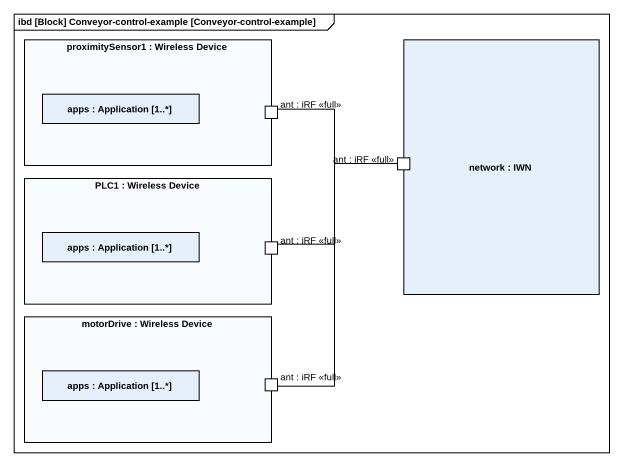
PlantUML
@startuml
mainframe ibd [Block] Conveyor-control-example [Conveyor-control-example]
rectangle "proximitySensor1 : Wireless Device" as proximitySensor1 {
  rectangle "apps : Application [1..*]" as apps
  port "ant : iRF <<full>>" as ant_iRF_full
}
rectangle "network : IWN" as network_ {
  port "ant : iRF <<full>>" as ant_iRF_full_2
}
rectangle "PLC1 : Wireless Device" as PLC1 {
  rectangle "apps : Application [1..*]" as apps_2
  port "ant : iRF <<full>>" as ant_iRF_full_3
}
rectangle "motorDrive : Wireless Device" as motorDrive {
  rectangle "apps : Application [1..*]" as apps_3
  port "ant : iRF <<full>>" as ant_iRF_full_4
}
ant_iRF_full -right- ant_iRF_full_2
ant_iRF_full_3 -up- ant_iRF_full_2
ant_iRF_full_4 -up- ant_iRF_full_2
@enduml
